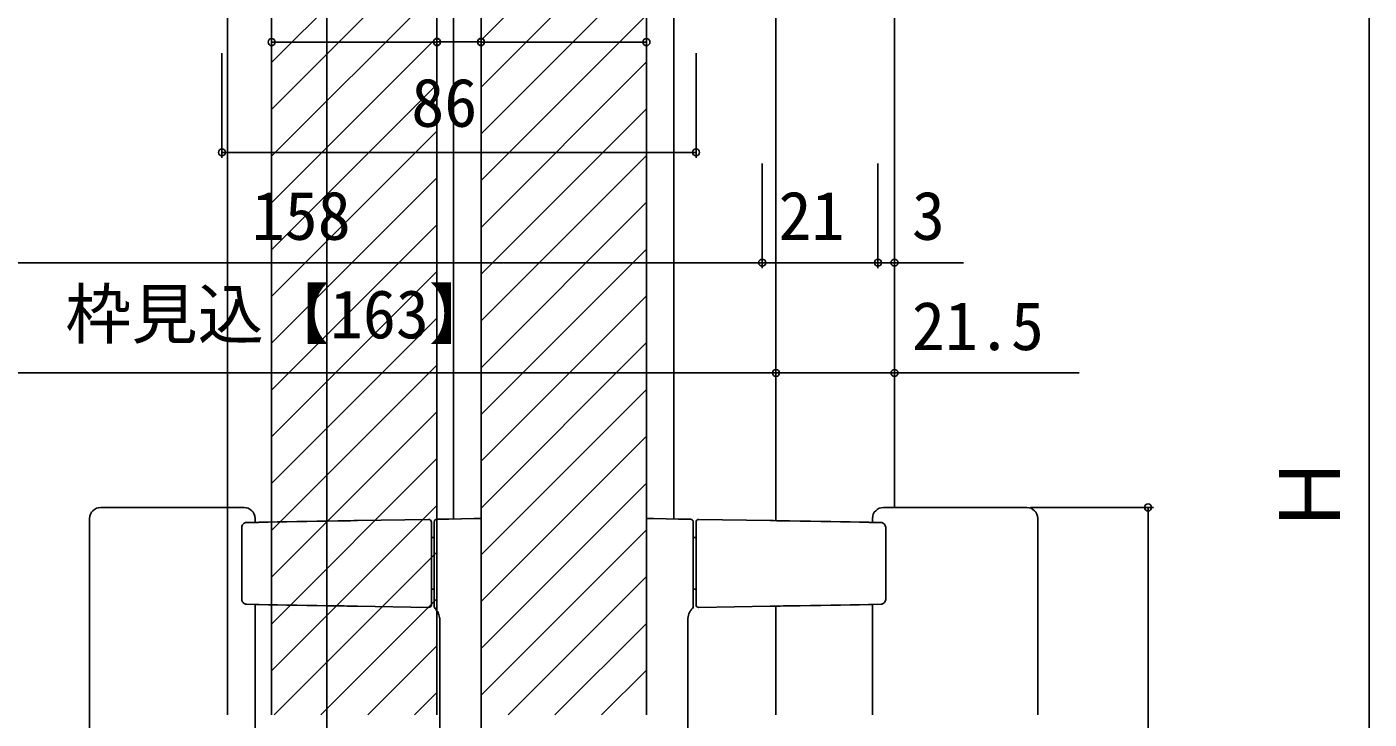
# Model space of a CAD drawing. Units: millimetres, scale not verified. Extents: x -525 to 525, y -784 to 780.
# Drawn here: x -391.4 to -147.9, y 238.4 to 364 of the extents above; entities that cross this region are included whole.
import ezdxf
from ezdxf.enums import TextEntityAlignment as Align

# ---------------------------------------------------------------- set-up
doc = ezdxf.new("R2010")
doc.units = ezdxf.units.MM
doc.header["$LTSCALE"] = 4
for name, color, linetype in [('0-4_YKK_12', 2, 'Continuous'), ('0-5_YKK_13', 4, 'Continuous'), ('0-7_YKK_D', 6, 'Continuous')]:
    doc.layers.add(name, color=color, linetype=linetype)
doc.styles.add('ＭＳ ゴシック', font='')
doc.styles.get('ＭＳ ゴシック').set_extended_font_data('MS Gothic')

msp = doc.modelspace()

# ---------------------------------------------------------------- linework, layer by layer
at = {"layer": '0-4_YKK_12'}
for p, q in [((-337.001, 527.5), (-337.001, 45.756)), ((-234.001, 276.802), (-234.001, 491.5)), ((-255.501, 274.4), (-255.501, 467.5)), ((-314.001, 274.718), (-314.001, 427.2)), ((-314.001, 274.718), (-314.001, 427.2)), ((-347.001, 421.5), (-347.001, 239.169)), ((-317.001, 421.5), (-317.001, 239.169)), ((-309.001, 421.5), (-309.001, 239.169)), ((-279.001, 421.5), (-279.001, 239.169)), ((-355.001, 239.169), (-355.001, 413)), ((-355.001, 239.169), (-355.001, 413)), ((-274.001, 274.716), (-274.001, 413)), ((-274.001, 274.716), (-274.001, 413)), ((-309.001, 361.545), (-279.001, 391.545)), ((-347.001, 357.486), (-317.001, 387.486)), ((-309.001, 353.059), (-279.001, 383.059)), ((-347.001, 349), (-317.001, 379)), ((-309.001, 344.574), (-279.001, 374.574)), ((-347.001, 340.515), (-317.001, 370.515)), ((-309.001, 336.089), (-279.001, 366.089)), ((-347.001, 332.03), (-317.001, 362.03)), ((-309.001, 327.604), (-279.001, 357.604)), ((-347.001, 323.545), (-317.001, 353.545)), ((-309.001, 319.118), (-279.001, 349.118)), ((-347.001, 315.059), (-317.001, 345.059)), ((-309.001, 310.633), (-279.001, 340.633)), ((-347.001, 306.574), (-317.001, 336.574)), ((-309.001, 302.148), (-279.001, 332.148)), ((-347.001, 298.089), (-317.001, 328.089)), ((-309.001, 293.662), (-279.001, 323.662)), ((-347.001, 289.604), (-317.001, 319.604)), ((-309.001, 285.177), (-279.001, 315.177)), ((-347.001, 281.118), (-317.001, 311.118)), ((-309.001, 276.692), (-279.001, 306.692)), ((-347.001, 272.633), (-317.001, 302.633)), ((-309.001, 268.207), (-279.001, 298.207)), ((-347.001, 264.148), (-317.001, 294.148)), ((-309.001, 259.721), (-279.001, 289.721)), ((-347.001, 255.662), (-317.001, 285.662)), ((-309.001, 251.236), (-279.001, 281.236)), ((-347.001, 247.177), (-317.001, 277.177)), ((-309.001, 242.751), (-279.001, 272.751)), ((-346.524, 239.169), (-317.001, 268.692)), ((-304.098, 239.169), (-279.001, 264.265)), ((-338.039, 239.169), (-317.001, 260.207)), ((-255.501, 239.169), (-255.501, 258.903)), ((-295.612, 239.169), (-279.001, 255.78)), ((-329.553, 239.169), (-317.001, 251.721)), ((-287.127, 239.169), (-279.001, 247.295)), ((-321.068, 239.169), (-317.001, 243.236))]:
    msp.add_line(p, q, dxfattribs=at)
at = {"layer": '0-5_YKK_13'}
for p, q in [((-378.001, 276.802), (-375.029, 276.802)), ((-375.029, 276.802), (-373.486, 276.802)), ((-373.486, 276.802), (-356.516, 276.802)), ((-356.516, 276.802), (-354.973, 276.802)), ((-354.973, 276.802), (-352.001, 276.802)), ((-233.029, 276.802), (-236.001, 276.802)), ((-231.486, 276.802), (-233.029, 276.802)), ((-214.516, 276.802), (-231.486, 276.802)), ((-212.973, 276.802), (-214.516, 276.802)), ((-210.001, 276.802), (-212.973, 276.802)), ((-380.001, 274.802), (-380.001, 178.802)), ((-352.407, 273.058), (-352.407, 260.245)), ((-351.575, 274.064), (-349.807, 274.096)), ((-350.001, 274.093), (-350.001, 274.802)), ((-331.428, 274.417), (-318.51, 274.643)), ((-318.001, 274.143), (-318.001, 259.16)), ((-317.501, 273.667), (-317.501, 259.577)), ((-309.001, 274.802), (-310.273, 274.779)), ((-309.001, 273.802), (-309.001, 274.802)), ((-309.001, 179.801), (-309.001, 273.802)), ((-279.001, 274.802), (-277.729, 274.779)), ((-279.001, 273.802), (-279.001, 274.802)), ((-279.001, 239.169), (-279.001, 273.802)), ((-270.501, 273.667), (-270.501, 259.577)), ((-270.001, 274.143), (-270.001, 259.16)), ((-256.574, 274.417), (-269.492, 274.643)), ((-236.427, 274.064), (-238.195, 274.096)), ((-238.001, 274.093), (-238.001, 274.802)), ((-235.595, 273.058), (-235.595, 260.245)), ((-208.001, 274.802), (-208.001, 239.169)), ((-317.501, 271.352), (-318.001, 271.352)), ((-270.501, 271.352), (-270.001, 271.352)), ((-317.501, 261.952), (-318.001, 261.952)), ((-270.501, 261.952), (-270.001, 261.952)), ((-349.807, 259.207), (-351.575, 259.239)), ((-350.001, 194.393), (-350.001, 259.21)), ((-318.51, 258.661), (-331.428, 258.886)), ((-269.492, 258.661), (-256.574, 258.886)), ((-238.195, 259.207), (-236.427, 259.239)), ((-238.001, 239.169), (-238.001, 259.21)), ((-316.501, 197.202), (-316.501, 256.401)), ((-271.501, 197.202), (-271.501, 256.401))]:
    msp.add_line(p, q, dxfattribs=at)
for points in [[(-352.407, 273.058), (-352.402, 273.214), (-352.37, 273.366), (-352.321, 273.509), (-352.255, 273.64), (-352.173, 273.757), (-352.077, 273.859), (-351.968, 273.944), (-351.846, 274.008), (-351.713, 274.051), (-351.575, 274.064)], [(-349.807, 274.096), (-349.614, 274.1), (-349.436, 274.103), (-349.28, 274.106)], [(-349.28, 274.106), (-347.634, 274.134), (-345.945, 274.164), (-344.214, 274.194), (-342.442, 274.225), (-340.631, 274.257), (-338.781, 274.289), (-336.895, 274.322), (-334.974, 274.355)], [(-334.974, 274.355), (-334.43, 274.365), (-333.861, 274.375), (-333.271, 274.385), (-332.666, 274.396), (-332.05, 274.406), (-331.428, 274.417)], [(-317.501, 274.162), (-317.501, 274.152), (-317.501, 274.12), (-317.501, 274.068), (-317.501, 273.994), (-317.501, 273.899), (-317.501, 273.788), (-317.501, 273.667)], [(-310.273, 274.779), (-312.574, 274.739), (-314.821, 274.7), (-317.001, 274.662), (-317.01, 274.662)], [(-277.729, 274.779), (-275.428, 274.739), (-273.181, 274.7), (-270.992, 274.662)], [(-270.501, 274.162), (-270.501, 274.152), (-270.501, 274.12), (-270.501, 274.068), (-270.501, 273.994), (-270.501, 273.899), (-270.501, 273.788), (-270.501, 273.667)], [(-253.028, 274.355), (-253.572, 274.365), (-254.142, 274.375), (-254.731, 274.385), (-255.336, 274.396), (-255.952, 274.406), (-256.574, 274.417)], [(-238.722, 274.106), (-240.368, 274.134), (-242.057, 274.164), (-243.788, 274.194), (-245.56, 274.225), (-247.372, 274.257), (-249.221, 274.289), (-251.107, 274.322), (-253.028, 274.355)], [(-238.195, 274.096), (-238.388, 274.1), (-238.566, 274.103), (-238.722, 274.106)], [(-235.595, 273.058), (-235.601, 273.214), (-235.633, 273.366), (-235.681, 273.509), (-235.747, 273.64), (-235.829, 273.757), (-235.925, 273.859), (-236.035, 273.944), (-236.157, 274.008), (-236.289, 274.051), (-236.427, 274.064)], [(-352.407, 260.245), (-352.402, 260.089), (-352.37, 259.937), (-352.321, 259.794), (-352.255, 259.663), (-352.173, 259.546), (-352.077, 259.444), (-351.968, 259.36), (-351.846, 259.296), (-351.713, 259.253), (-351.575, 259.239)], [(-349.28, 259.198), (-349.436, 259.2), (-349.614, 259.203), (-349.807, 259.207)], [(-334.974, 258.948), (-336.895, 258.981), (-338.781, 259.014), (-340.631, 259.047), (-342.442, 259.078), (-344.214, 259.109), (-345.945, 259.139), (-347.634, 259.169), (-349.28, 259.198)], [(-331.428, 258.886), (-332.05, 258.897), (-332.666, 258.908), (-333.271, 258.918), (-333.861, 258.928), (-334.43, 258.938), (-334.974, 258.948)], [(-317.501, 259.577), (-317.501, 259.424), (-317.501, 259.293), (-317.501, 259.192), (-317.501, 259.081), (-317.501, 258.863)], [(-316.501, 256.403), (-316.504, 256.635), (-316.533, 256.867), (-316.641, 257.318), (-316.718, 257.534), (-316.81, 257.738), (-316.909, 257.922), (-317.001, 258.071), (-317.125, 258.243), (-317.195, 258.33), (-317.243, 258.385), (-317.28, 258.426), (-317.309, 258.456), (-317.331, 258.477)], [(-271.501, 256.403), (-271.494, 256.688), (-271.449, 256.972), (-271.381, 257.249), (-271.291, 257.516), (-271.179, 257.766), (-271.058, 257.982), (-270.955, 258.138), (-270.883, 258.236), (-270.833, 258.299), (-270.796, 258.343), (-270.741, 258.406), (-270.7, 258.449), (-270.671, 258.477)], [(-270.501, 259.577), (-270.501, 259.424), (-270.501, 259.293), (-270.501, 259.192), (-270.501, 259.081), (-270.501, 258.863)], [(-256.574, 258.886), (-255.952, 258.897), (-255.336, 258.908), (-254.731, 258.918), (-254.142, 258.928), (-253.572, 258.938), (-253.028, 258.948)], [(-253.028, 258.948), (-251.107, 258.981), (-249.221, 259.014), (-247.372, 259.047), (-245.56, 259.078), (-243.788, 259.109), (-242.057, 259.139), (-240.368, 259.169), (-238.722, 259.198)], [(-238.722, 259.198), (-238.566, 259.2), (-238.388, 259.203), (-238.195, 259.207)], [(-235.595, 260.245), (-235.601, 260.089), (-235.633, 259.937), (-235.681, 259.794), (-235.747, 259.663), (-235.829, 259.546), (-235.925, 259.444), (-236.035, 259.36), (-236.157, 259.296), (-236.289, 259.253), (-236.427, 259.239)]]:
    msp.add_lwpolyline(points, dxfattribs=at)
for centre, radius, start, end in [((-378.001, 274.802), 2, 90, 180), ((-352.001, 274.802), 2, 0, 90), ((-236.001, 274.802), 2, 90, 180), ((-210.001, 274.802), 2, 0, 90), ((-318.501, 274.143), 0.5, 360, 91), ((-317.001, 274.162), 0.5, 91, 180), ((-271.001, 274.162), 0.5, 0, 89), ((-269.501, 274.143), 0.5, 89, 180), ((-318.501, 259.16), 0.5, 269, 360), ((-316.952, 258.874), 0.549, 181.22314, 226.35948), ((-271.05, 258.874), 0.549, 313.64052, 358.77686), ((-269.501, 259.16), 0.5, 180, 271)]:
    msp.add_arc(centre, radius, start, end, dxfattribs=at)
at = {"layer": '0-7_YKK_D'}
for p, q in [((-147.897, 469.5), (-147.897, 90.5)), ((-317.001, 361.2), (-347.001, 361.2)), ((-317.001, 361.251), (-309.001, 361.251)), ((-309.001, 362.2), (-309.001, 362.251)), ((-279.001, 361.2), (-309.001, 361.2)), ((-356.001, 359.2), (-356.001, 340.2)), ((-317.001, 360.251), (-317.001, 360.2)), ((-270.001, 359.2), (-270.001, 340.2)), ((-270.001, 341.2), (-356.001, 341.2)), ((-258.001, 339.2), (-258.001, 320.2)), ((-258.001, 339.2), (-258.001, 320.2)), ((-237.001, 339.2), (-237.001, 320.2)), ((-237.001, 339.2), (-237.001, 320.2)), ((-234.001, 339.2), (-234.001, 320.2)), ((-416.001, 321.2), (-258.001, 321.2)), ((-258.001, 321.2), (-237.001, 321.2)), ((-255.501, 319.2), (-255.501, 300.2)), ((-255.501, 319.2), (-255.501, 300.2)), ((-234.001, 319.2), (-234.001, 300.2)), ((-418.501, 301.2), (-255.501, 301.2)), ((-209.338, 276.802), (-187.001, 276.802)), ((-188.001, 176.802), (-188.001, 276.802))]:
    msp.add_line(p, q, dxfattribs=at)
for points in [[(-237.001, 321.2), (-234.001, 321.2), (-221.497, 321.2)], [(-255.501, 301.2), (-234.001, 301.2), (-200.497, 301.2)]]:
    msp.add_lwpolyline(points, dxfattribs=at)
for centre in [(-347.001, 361.2), (-317.001, 361.251), (-317.001, 361.2), (-309.001, 361.251), (-309.001, 361.2), (-279.001, 361.2), (-356.001, 341.2), (-270.001, 341.2), (-258.001, 321.2), (-258.001, 321.2), (-237.001, 321.2), (-237.001, 321.2), (-234.001, 321.2), (-255.501, 301.2), (-255.501, 301.2), (-234.001, 301.2), (-188.001, 276.802)]:
    msp.add_circle(centre, 0.637, dxfattribs=at)

# ---------------------------------------------------------------- texts
at = {"layer": '0-7_YKK_D', "style": 'ＭＳ ゴシック'}
for s, p in [('86', (-321.66, 343.2)), ('158', (-350.603, 322.7)), ('21', (-255.035, 322.7)), ('3', (-230.837, 322.7)), ('枠見込【163】', (-384.422, 304.836)), ('21.5', (-230.837, 302.7))]:
    msp.add_text(s, height=8.798, dxfattribs=at).set_placement(p, align=Align.BOTTOM_LEFT)
msp.add_text('Ｈ', height=11, rotation=90, dxfattribs=at).set_placement((-149.897, 271.648), align=Align.BOTTOM_LEFT)

doc.saveas('drawing.dxf')
